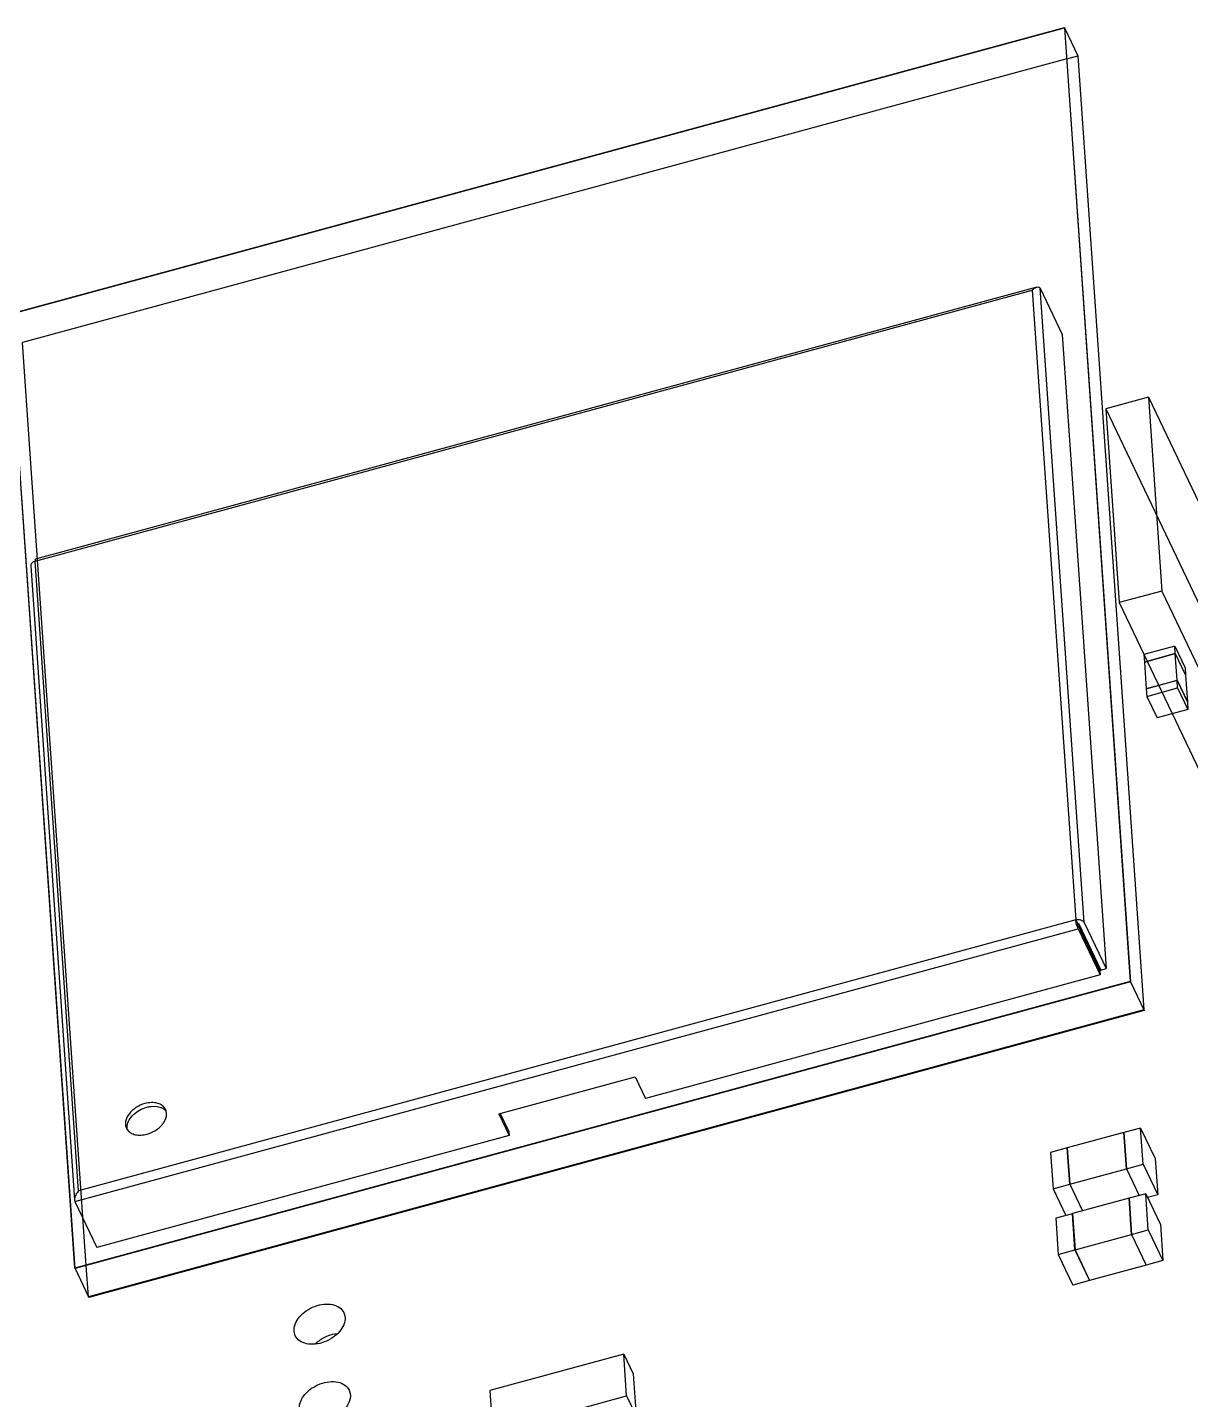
# Model space of a CAD drawing. Header units: millimetres. Extents: x 0 to 594, y 0 to 420.
# Drawn here: x 485.07 to 506.47, y 311.98 to 337.23 of the extents above; entities that cross this region are included whole.
import ezdxf

# ---------------------------------------------------------------- set-up
doc = ezdxf.new("R2010")
doc.units = ezdxf.units.MM
doc.header["$LTSCALE"] = 32.67
doc.layers.get('0').update_dxf_attribs({"linetype": 'CONTINUOUS'})

msp = doc.modelspace()

# ---------------------------------------------------------------- linework, layer by layer
at = {"color": 7, "linetype": 'CONTINUOUS'}
for p, q in [((484.73, 331.955), (504.151, 337.234)), ((504.151, 337.234), (505.364, 319.671)), ((504.151, 337.234), (504.155, 337.227)), ((504.155, 337.227), (505.367, 319.664)), ((504.194, 336.653), (504.401, 336.71)), ((504.401, 336.71), (505.614, 319.147)), ((504.401, 336.71), (504.408, 336.696)), ((504.194, 336.653), (484.98, 331.431)), ((503.645, 332.454), (485.217, 327.445)), ((504.513, 320.757), (503.707, 332.433)), ((503.707, 332.433), (504.112, 331.583)), ((485.21, 327.409), (503.561, 332.397)), ((503.561, 332.397), (504.361, 320.806)), ((485.942, 314.392), (484.73, 331.955)), ((486.152, 314.442), (484.98, 331.431)), ((504.112, 331.583), (504.918, 319.908)), ((505.698, 330.427), (504.916, 330.215)), ((505.698, 330.427), (505.944, 326.859)), ((505.698, 330.427), (507.506, 326.636)), ((504.916, 330.215), (505.162, 326.646)), ((504.916, 330.215), (506.724, 326.423)), ((486.01, 315.818), (485.21, 327.409)), ((485.128, 327.321), (485.934, 315.649)), ((505.944, 326.859), (505.162, 326.646)), ((505.944, 326.859), (507.753, 323.067)), ((505.162, 326.646), (506.971, 322.854)), ((506.183, 325.846), (505.616, 325.692)), ((506.193, 325.707), (506.183, 325.846)), ((506.183, 325.846), (506.373, 325.448)), ((505.616, 325.692), (505.625, 325.552)), ((505.625, 325.552), (506.193, 325.707)), ((506.193, 325.706), (505.625, 325.552)), ((506.193, 325.707), (506.383, 325.309)), ((506.227, 325.215), (506.193, 325.706)), ((506.193, 325.706), (506.383, 325.308)), ((505.625, 325.552), (505.659, 325.061)), ((505.625, 325.552), (505.626, 325.552)), ((506.373, 325.448), (506.383, 325.309)), ((505.659, 325.061), (506.227, 325.215)), ((506.227, 325.214), (505.659, 325.06)), ((506.227, 325.215), (506.417, 324.817)), ((506.236, 325.074), (506.227, 325.214)), ((506.227, 325.214), (506.417, 324.816)), ((506.383, 325.309), (506.382, 325.308)), ((506.383, 325.308), (506.417, 324.817)), ((505.659, 325.061), (505.66, 325.06)), ((505.659, 325.06), (505.669, 324.92)), ((505.669, 324.92), (506.236, 325.074)), ((505.669, 324.92), (505.859, 324.522)), ((506.236, 325.074), (506.426, 324.676)), ((506.426, 324.676), (505.859, 324.522)), ((506.417, 324.817), (506.416, 324.817)), ((506.417, 324.816), (506.426, 324.676)), ((504.361, 320.806), (486.01, 315.818)), ((504.361, 320.806), (504.393, 320.739)), ((485.94, 315.623), (504.405, 320.642)), ((504.393, 320.739), (504.412, 320.745)), ((504.393, 320.739), (504.394, 320.725)), ((504.394, 320.725), (504.805, 319.863)), ((504.405, 320.642), (504.81, 319.793)), ((504.412, 320.745), (504.823, 319.882)), ((504.513, 320.757), (504.918, 319.908)), ((504.81, 319.793), (496.445, 317.519)), ((504.805, 319.863), (504.81, 319.793)), ((504.823, 319.882), (504.918, 319.908)), ((505.364, 319.671), (485.942, 314.392)), ((505.367, 319.664), (485.945, 314.385)), ((505.364, 319.671), (505.367, 319.664)), ((505.614, 319.147), (486.192, 313.868)), ((505.617, 319.14), (486.195, 313.861)), ((505.62, 319.134), (486.198, 313.855)), ((505.614, 319.147), (505.62, 319.134)), ((505.616, 319.147), (505.617, 319.14)), ((505.62, 319.141), (505.62, 319.134)), ((493.744, 317.234), (496.255, 317.917)), ((496.255, 317.917), (496.445, 317.519)), ((493.744, 317.234), (493.934, 316.836)), ((493.769, 317.241), (493.929, 316.907)), ((493.934, 316.836), (486.345, 314.774)), ((493.929, 316.907), (493.934, 316.836)), ((505.247, 316.891), (504.205, 316.608)), ((505.247, 316.891), (505.248, 316.888)), ((505.293, 316.224), (505.247, 316.891)), ((505.554, 316.974), (505.248, 316.891)), ((505.248, 316.891), (505.294, 316.224)), ((505.554, 316.974), (505.823, 316.411)), ((505.6, 316.308), (505.554, 316.974)), ((504.204, 316.607), (503.898, 316.524)), ((503.898, 316.524), (503.944, 315.857)), ((504.25, 315.941), (504.204, 316.607)), ((504.204, 316.607), (504.206, 316.605)), ((504.205, 316.608), (504.251, 315.941)), ((505.294, 316.224), (505.6, 316.308)), ((505.6, 316.308), (505.869, 315.744)), ((505.823, 316.411), (505.869, 315.744)), ((504.251, 315.941), (505.293, 316.224)), ((505.293, 316.224), (505.528, 315.731)), ((505.294, 316.224), (505.529, 315.731)), ((503.944, 315.857), (504.25, 315.941)), ((503.944, 315.857), (504.179, 315.364)), ((504.25, 315.941), (504.486, 315.448)), ((504.251, 315.941), (504.487, 315.448)), ((505.65, 315.764), (505.343, 315.681)), ((505.65, 315.764), (505.919, 315.2)), ((505.696, 315.098), (505.65, 315.764)), ((505.869, 315.744), (505.684, 315.693)), ((485.934, 315.649), (485.94, 315.623)), ((485.94, 315.623), (486.345, 314.774)), ((505.342, 315.681), (504.301, 315.398)), ((505.342, 315.681), (505.344, 315.678)), ((505.388, 315.014), (505.342, 315.681)), ((505.343, 315.681), (505.389, 315.014)), ((504.3, 315.397), (503.993, 315.314)), ((503.993, 315.314), (504.039, 314.647)), ((504.346, 314.731), (504.3, 315.397)), ((504.3, 315.397), (504.301, 315.395)), ((504.301, 315.398), (504.347, 314.731)), ((504.347, 314.731), (505.388, 315.014)), ((505.388, 315.014), (505.657, 314.45)), ((505.389, 315.014), (505.696, 315.098)), ((505.389, 315.014), (505.658, 314.45)), ((505.696, 315.098), (505.965, 314.534)), ((505.919, 315.2), (505.965, 314.534)), ((504.039, 314.647), (504.346, 314.731)), ((504.346, 314.731), (504.615, 314.167)), ((504.347, 314.731), (504.616, 314.167)), ((504.039, 314.647), (504.308, 314.083)), ((505.965, 314.534), (505.658, 314.45)), ((485.942, 314.392), (485.945, 314.385)), ((486.192, 313.868), (486.152, 314.442)), ((505.657, 314.45), (504.616, 314.167)), ((505.657, 314.453), (505.657, 314.45)), ((504.615, 314.167), (504.308, 314.083)), ((504.615, 314.169), (504.615, 314.167)), ((486.192, 313.868), (486.198, 313.855)), ((486.195, 313.861), (486.195, 313.868)), ((490.89, 313.577), (490.913, 313.491)), ((489.997, 313.149), (489.975, 313.235)), ((496.042, 312.813), (493.579, 312.144)), ((496.042, 312.813), (496.216, 312.448)), ((496.095, 312.041), (496.042, 312.813)), ((496.216, 312.448), (496.269, 311.676)), ((490.989, 312.15), (491.012, 312.063)), ((493.579, 312.144), (493.632, 311.371)), ((493.632, 311.371), (496.095, 312.041)), ((496.095, 312.041), (496.269, 311.676))]:
    msp.add_line(p, q, dxfattribs=at)
at = {"color": 6, "linetype": 'CONTINUOUS'}
for p, q in [((484.733, 331.948), (504.155, 337.227)), ((504.155, 337.227), (504.401, 336.71)), ((485.945, 314.385), (484.733, 331.948)), ((505.367, 319.664), (505.614, 319.147)), ((485.945, 314.385), (486.192, 313.868))]:
    msp.add_line(p, q, dxfattribs=at)
at = {"color": 7, "linetype": 'CONTINUOUS'}
for centre, radius, start, end in [((487.444, 317.235), 0.186, 13.9159, 25.4528), ((487.058, 317.051), 0.187, 205.5293, 217.1657)]:
    msp.add_arc(centre, radius, start, end, dxfattribs=at)
for points, knots in [([(503.561, 332.397), (503.574, 332.41), (503.599, 332.434), (503.631, 332.45), (503.646, 332.455)], [0, 0, 0, 0, 0.530458, 1, 1, 1, 1]), ([(503.646, 332.455), (503.658, 332.458), (503.676, 332.459), (503.697, 332.448), (503.704, 332.438), (503.707, 332.433)], [0, 0, 0, 0, 0.502857, 0.742417, 1, 1, 1, 1]), ([(485.21, 327.409), (485.198, 327.406), (485.176, 327.397), (485.149, 327.376), (485.131, 327.351), (485.128, 327.331), (485.128, 327.321)], [0, 0, 0, 0, 0.286425, 0.549094, 0.783937, 1, 1, 1, 1]), ([(485.217, 327.445), (485.213, 327.444), (485.209, 327.429), (485.21, 327.418), (485.21, 327.409)], [0, 0, 0, 0, 0.320179, 1, 1, 1, 1]), ([(504.361, 320.806), (504.376, 320.81), (504.407, 320.814), (504.452, 320.807), (504.49, 320.788), (504.508, 320.768), (504.513, 320.757)], [0, 0, 0, 0, 0.274236, 0.542178, 0.786253, 1, 1, 1, 1]), ([(504.405, 320.642), (504.399, 320.654), (504.389, 320.68), (504.376, 320.723), (504.366, 320.765), (504.362, 320.793), (504.361, 320.806)], [0, 0, 0, 0, 0.233697, 0.504552, 0.773029, 1, 1, 1, 1]), ([(487.231, 317.423), (487.173, 317.408), (487.063, 317.358), (486.953, 317.26), (486.896, 317.168), (486.873, 317.099), (486.869, 317.031), (486.881, 316.989), (486.89, 316.97)], [0, 0, 0, 0, 0.286637, 0.559784, 0.683795, 0.797263, 0.901418, 1, 1, 1, 1]), ([(486.904, 317.013), (486.913, 317.091), (486.989, 317.207), (487.129, 317.308), (487.217, 317.345), (487.263, 317.357)], [0, 0, 0, 0, 0.456924, 0.725905, 1, 1, 1, 1]), ([(487.612, 317.315), (487.599, 317.342), (487.557, 317.392), (487.463, 317.435), (487.35, 317.447), (487.271, 317.434), (487.231, 317.423)], [0, 0, 0, 0, 0.210708, 0.443743, 0.70833, 1, 1, 1, 1]), ([(487.263, 317.357), (487.289, 317.364), (487.386, 317.383), (487.493, 317.373), (487.556, 317.338)], [0, 0, 0, 0, 0.277143, 1, 1, 1, 1]), ([(487.27, 316.861), (487.324, 316.876), (487.427, 316.921), (487.532, 317.008), (487.592, 317.092), (487.62, 317.155), (487.633, 317.219), (487.629, 317.26), (487.624, 317.279)], [0, 0, 0, 0, 0.281738, 0.553252, 0.678449, 0.794178, 0.900658, 1, 1, 1, 1]), ([(487.556, 317.338), (487.562, 317.335), (487.585, 317.321), (487.606, 317.303), (487.618, 317.287)], [0, 0, 0, 0, 0.259157, 1, 1, 1, 1]), ([(486.909, 316.938), (486.908, 316.944), (486.902, 316.968), (486.902, 316.994), (486.904, 317.013)], [0, 0, 0, 0, 0.244157, 1, 1, 1, 1]), ([(486.909, 316.938), (486.926, 316.916), (486.972, 316.877), (487.06, 316.846), (487.163, 316.84), (487.234, 316.852), (487.27, 316.861)], [0, 0, 0, 0, 0.212612, 0.448954, 0.713093, 1, 1, 1, 1]), ([(486.01, 315.818), (485.989, 315.795), (485.961, 315.754), (485.938, 315.696), (485.933, 315.664), (485.934, 315.649)], [0, 0, 0, 0, 0.501118, 0.758371, 1, 1, 1, 1]), ([(489.975, 313.235), (489.968, 313.328), (490.042, 313.48), (490.199, 313.616), (490.354, 313.697), (490.52, 313.738), (490.678, 313.733), (490.812, 313.682), (490.873, 313.614), (490.89, 313.577)], [0, 0, 0, 0, 0.229767, 0.368975, 0.514501, 0.656449, 0.78609, 0.899248, 1, 1, 1, 1]), ([(490.913, 313.491), (490.92, 313.398), (490.846, 313.246), (490.689, 313.11), (490.534, 313.029), (490.368, 312.988), (490.209, 312.993), (490.076, 313.044), (490.015, 313.112), (489.997, 313.149)], [0, 0, 0, 0, 0.229767, 0.368975, 0.514501, 0.656449, 0.78609, 0.899248, 1, 1, 1, 1]), ([(490.372, 313.005), (490.398, 313.031), (490.513, 313.124), (490.659, 313.181), (490.769, 313.194)], [0, 0, 0, 0, 0.248112, 1, 1, 1, 1]), ([(490.073, 311.808), (490.067, 311.901), (490.14, 312.052), (490.297, 312.189), (490.453, 312.27), (490.619, 312.31), (490.777, 312.306), (490.91, 312.254), (490.971, 312.186), (490.989, 312.15)], [0, 0, 0, 0, 0.229767, 0.368975, 0.514501, 0.656449, 0.78609, 0.899248, 1, 1, 1, 1]), ([(491.012, 312.063), (491.016, 312.006), (490.981, 311.878), (490.898, 311.781), (490.846, 311.736)], [0, 0, 0, 0, 0.457312, 1, 1, 1, 1])]:
    msp.add_open_spline(points, degree=3, knots=knots, dxfattribs=at)

doc.saveas('drawing.dxf')
